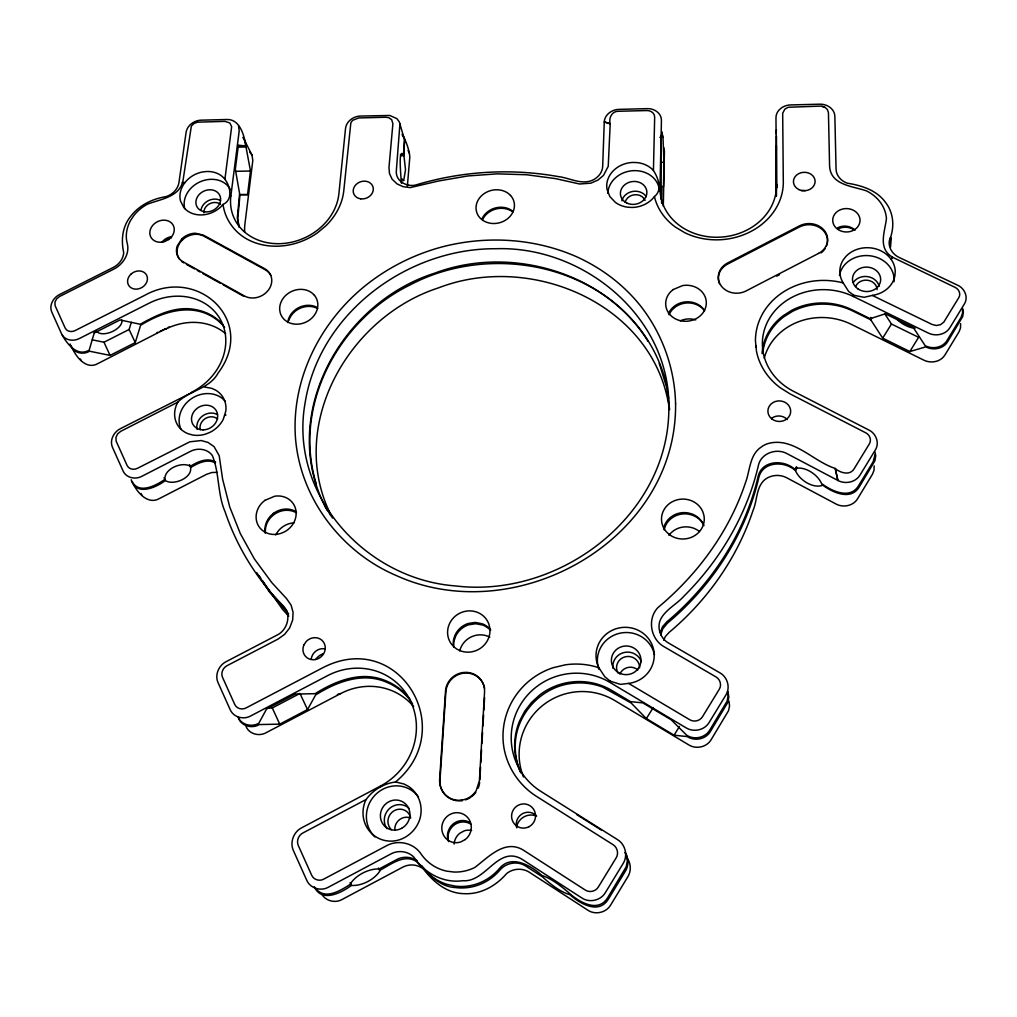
<?xml version="1.0" encoding="UTF-8"?>
<svg xmlns="http://www.w3.org/2000/svg" width="1017" height="1017" viewBox="0 0 1017 1017"><rect width="100%" height="100%" fill="white"/><g stroke="black" fill="none" stroke-linecap="round" stroke-linejoin="round"><path stroke-width="1.5" d="M776.479 136.151L776.403 195.811M661.101 199.09L661.279 135.248L662.423 135.82L661.647 131.689L662.97 136.85L663.987 162.25L663.491 186.658L661.94 186.48L661.584 203.184M663.3 206.235L664.419 151.33L663.758 147.478M653.435 170.462L653.003 169.992A26.124 22.425 -8.9 0 0 637.812 162.669L633.324 162.428A26.124 22.425 -8.9 0 0 606.984 189.213L609.819 196.523L615.425 202.434A26.124 22.425 -8.9 0 0 627.527 207.188L632.053 207.455A26.124 22.425 -8.9 0 0 654.401 196.573C662.881 190.179 658.101 177.708 653.435 170.462L654.668 117.133C654.77 113.078 650.588 110.332 646.837 110.548L618.387 111.273C611.929 111.082 608.458 118.239 610.2 123.871L608.23 166.305L603.475 175.407L598.085 179.984L590.839 183.187L579.55 183.988L555.625 178.636L526.615 174.746L497.237 173.856L467.82 175.954L438.696 180.975L410.156 187.611L403.177 186.683L397.1 183.937L392.142 179.221L389.498 173.665L388.964 167.538L392.893 123.693L391.672 119.675L388.723 117.68L385.85 117.247L358.67 117.947L352.899 120.197A7.78 6.483 -19.6 0 0 350.814 123.108L343.822 190.395A62.088 52.287 -23.2 0 1 325.923 225.761L317.66 232.677A62.088 52.287 -23.2 0 1 247.284 239.262C234.33 232.219 224.91 219.125 223.054 204.442C233.376 199.802 230.325 185.857 224.541 178.801A25.056 20.887 -25.8 0 0 207.125 171.479L202.904 171.898A25.056 20.887 -25.8 0 0 180.518 200.959L183.785 207.443A25.056 20.887 -25.8 0 0 220.892 206.769L223.054 204.442M479.833 779.772L480.571 767.11M480.85 762.369L481.575 749.694M481.944 743.363L482.579 732.291M482.948 725.96L483.596 714.875M483.863 710.12L484.6 697.459M875.065 454.561L873.133 461.794L858.272 486.215C849.526 499.792 831.143 490.753 821.533 483.52C817.706 474.456 804.689 465.888 795.078 468.583L794.849 469.384C784.056 459.353 762.064 459.938 758.173 476.337C744.889 533.391 711.493 584.521 666.707 621.946L662.55 626.764L660.287 632.638M407.372 186.098L409.826 156.961C409.076 149.118 406.101 141.071 402.058 134.32M401.105 182.285C401.55 179.284 397.545 147.007 403.482 154.635L400.367 154.698M403.482 154.635L404.563 139.812L399.287 121.862L396.884 118.62L389.714 115.468L360.412 116.065C353.522 116.218 346.403 121.214 345.538 128.345L338.89 193.789A55.566 46.846 -23.2 0 1 279.268 243.686A55.566 46.846 -23.2 0 1 230.872 195.849L229.791 195.404M401.562 183.34L401.944 178.852L403.622 180.581M403.711 180.543L405.516 169.763L403.94 155.639L404.575 138.833M240.317 194.743L247.551 194.603L250.487 171.009L246 146.957C244.589 136.761 240.47 119.434 227.35 119.498L201.048 120.171C194.196 120.387 187.255 125.307 186.098 132.299L178.967 182.513C177.911 189.302 172.318 194.679 165.911 196.662C152.436 198.811 139.393 205.116 130.926 216.087C122.307 226.282 120.921 240.012 123.705 252.559C123.375 259.004 118.9 264.585 113.281 267.433L59.622 294.51C53.443 297.511 48.841 305.227 51.74 311.952L61.541 333.818C66.461 343.25 77 357.374 89.178 350.128L94.187 333.042L120.019 319.948L140.193 324.245C156.618 315.117 174.899 306.041 194.272 309.371A56.965 49.032 -30.9 0 1 223.295 325.224M237.711 146.156L245.605 145.965L245.351 141.617M889.9 245.949L890.561 237.063M890.549 247.067L891.21 238.169M224.91 179.246L231.66 126.705L229.88 122.993L225.049 121.379L197.463 122.167L193.942 123.527L191.336 126.121L183.238 179.145C180.784 197.018 160.889 198.989 147.44 204.175A37.044 30.955 -27.9 0 0 133.812 215.579L130.621 220.384A37.044 30.955 -27.9 0 0 127.265 243.483C129.985 254.021 122.828 264.674 113.573 269.238L59.66 296.443L56.634 298.858L54.969 302.138L55.071 305.596L65.152 328.021C66.83 331.733 71.813 332.381 75.131 330.576L144.821 295.286C197.819 265.755 257.301 321.08 218.083 373.074C209.349 389.104 189.848 390.019 177.797 402.173L120.769 431.31L117.641 433.865L115.951 437.374L116.129 441.098L127.125 465.544C128.905 469.371 134.053 470.185 137.524 468.278L189.823 441.81L201.175 440.539L208.002 442.42L214.079 446.641L219.189 455.68L222.634 479.274L229.715 506.911L240.33 533.62L254.415 558.994L271.857 582.677L286.54 598.606L291.104 605.128L293.074 612.387L292.667 620.039L289.616 628.01L284.62 634.366L278.048 639.07L226.994 665.715C222.914 667.775 220.613 673.051 222.52 677.335L234.724 704.4C236.541 708.696 242.199 710.12 246.114 707.908L323.139 667.559C399.02 628.506 459.277 729.354 395.524 781.984C383.651 783.522 372.247 790.247 365.675 800.277A30.027 28.641 -56.9 0 0 389.714 841.11C405.681 841.834 420.135 828.169 421.038 812.341A30.027 28.641 -56.9 0 0 408.364 786.306L403.965 783.993L395.524 781.984M776.06 132.541L775.92 133.532L776.454 129.922M660.758 634.837L662.766 628.786L667.33 623.268C712.116 585.817 745.525 534.662 758.796 477.57C762.725 461.133 784.666 460.65 795.485 470.617C799.171 479.77 812.252 488.363 821.914 485.579L822.194 484.766C831.804 492.012 850.199 501.038 858.945 487.461L874.925 460.752L875.739 455.807L875.014 452.069M177.797 402.173L177.466 402.796A26.595 23.213 -32 0 0 188.552 433.903L192.721 435.009A26.595 23.213 -32 0 0 206.082 433.941L210.379 432.136A26.595 23.213 -32 0 0 223.257 419.36L225.825 411.046A26.595 23.213 -32 0 0 215.668 390.159L211.879 388.392L204.506 386.994M776.454 145.634L776.302 196.345M663.554 528.535L664.559 525.242A21.001 19.654 -0.8 0 1 670.915 517.03L673.928 515.111A21.001 19.654 -0.8 0 1 688.039 512.924L691.547 513.827A21.001 19.654 -0.8 0 1 703.955 525.636M664.165 529.793L665.169 526.501A21.001 19.666 -0.7 0 1 671.512 518.276L674.525 516.356A21.001 19.666 -0.7 0 1 688.649 514.17L692.157 515.085A21.001 19.666 -0.7 0 1 703.052 523.793M70.097 343.975C72.029 352.492 82.53 355.53 89.547 351.208L110.052 355.403L135.261 342.602L129.108 329.483L131.32 322.325M135.261 342.602L140.588 325.326C161.309 312.435 188.654 303.155 211.561 316.262A56.977 49.058 -30.9 0 1 224.604 327.423M663.605 640.176L665.461 636.426L669.059 632.447C707.438 600.322 737.223 557.977 753.063 510.394C757.309 500.555 756.038 487.372 764.67 479.782C770.759 474.774 779.797 474.087 786.713 477.774L836.012 504.012C843.118 507.903 853.161 505.983 857.496 498.877L872.408 474.329L874.023 470.286L874.188 465.9M610.238 681.187L620.523 684.377L629.383 683.297A29.099 28.145 -3.5 0 0 653.334 648.477A29.099 28.145 -3.5 0 0 615.247 629.027A29.099 28.145 -3.5 0 0 598.873 667.724L604.823 676.775L610.238 681.187L609.768 682.318A64.872 63.995 -18.3 0 0 521.111 703.65A64.872 63.995 -18.3 0 0 540.891 791.404L617.561 839.661C625.442 844.428 628.048 855.653 623.179 863.433L605.433 892.519C600.831 900.528 589.44 903.134 581.813 897.947L521.632 859.022C497.745 845.419 485.986 882.616 462.76 880.709C443.387 883.481 424.458 873.12 413.894 857.166C408.046 851.127 398.27 849.92 390.948 853.911L328.364 887.218C320.762 891.566 310.007 888.273 306.625 880.036L293.366 850.504C289.654 842.343 293.608 831.995 301.464 827.902L380.472 786.077L381.617 786.294M853.886 295.311L864.107 297.307L873.018 295.273A27.726 23.988 2.5 0 0 894.96 275.416L895.24 271.234A27.726 23.988 2.5 0 0 876.298 249.025A27.726 23.988 2.5 0 0 845.902 256.462L843.233 259.894A27.726 23.988 2.5 0 0 843.195 282.904L848.661 291.485L853.886 295.311L853.377 296.494A61.681 54.537 2.4 0 0 770.123 317.228A61.681 54.537 2.4 0 0 793.502 391.316L868.798 429.988C876.006 433.344 879.794 443.018 875.332 449.972L859.975 475.13C855.526 482.427 845.178 484.435 837.855 480.444L787.069 453.671C776.657 447.823 761.161 453.112 758.44 465.252C746.872 514.92 720.074 560.24 684.009 596.076C676.737 604.327 665.525 609.501 660.453 619.595C656.702 628.061 660.592 638.625 668.614 643.062L719.871 672.822C727.486 676.991 730.613 687.606 725.884 695.018L709.141 722.477C704.578 730.206 693.645 732.52 686.119 727.854L609.768 682.318L609.386 680.653M238.588 718.523C241.906 726.316 252.267 728.82 259.284 724.562L279.739 724.155L307.528 709.574L315.601 695.005C336.195 682.064 362.001 671.894 385.964 681.962A63.779 60.27 -47.8 0 1 410.588 700.738L412.699 704.158M727.549 691.496L728.159 695.628L727.142 701.056L709.726 730.155C705.137 737.91 694.052 740.096 686.64 735.189L671.233 719.833L642.808 702.874L630.527 701.641L612.12 690.632A64.147 63.397 -18.1 0 0 539.582 695.043L531.471 702.493L524.747 711.201L519.623 720.926A64.147 63.397 -18.1 0 0 520.958 772.895A64.173 63.448 -18 0 1 515.301 743.669C516.56 713.87 540.828 687.67 570.283 683.602A64.173 63.448 -18 0 1 602.814 687.174L631.137 703.014L646.367 718.599L674.068 735.202L679.47 726.43M762.801 353.179A61.071 54.181 2.8 0 1 783.827 316.808L792.345 311.456A61.071 54.181 2.8 0 1 852.704 310.96L870.794 319.834L882.68 338.14L909.859 351.551L918.593 337.326L891.451 324.029L884.65 313.617M646.367 718.599L653.067 707.832M882.68 338.14L891.451 324.029M794.849 469.384L796.514 466.701M795.485 470.617L797.163 467.934M762.064 353.585A61.045 54.155 2.8 0 1 783.217 315.677L791.722 310.312A61.045 54.155 2.8 0 1 852.055 309.804L870.145 318.677L870.959 317.38M870.794 319.834L871.607 318.537M654.401 196.573A65.177 55.808 -5.2 0 0 675.415 227.096L684.657 232.651A65.177 55.808 -5.2 0 0 750.482 231.685A65.177 55.808 -5.2 0 0 783.306 181.903L782.683 113.332L784.793 109.188L788.162 107.268L820.77 106.099L824.66 107.141L827.406 109.544L828.448 112.773L829.58 165.835C830.317 185.323 852.856 186.086 866.573 190.929A40.006 34.273 0.5 0 1 886.443 218.553C884.981 231.533 877.506 248.453 892.456 257.123L891.083 259.284L892.684 257.314L955.001 287.328C958.84 288.968 961.192 293.964 958.764 297.701L943.789 322.147L940.547 324.677L936.377 325.504L932.195 324.499L872.268 295.388M181.84 238.842L177.2 246.025A17.378 14.645 -27.3 0 0 183.085 261.801L244.436 295.985A17.607 15.102 -26.1 0 0 266.505 292.248L268.475 289.998A17.607 15.102 -26.1 0 0 264.725 268.742L203.4 235.13L195.34 233.224A17.378 14.645 -27.3 0 0 181.84 238.842L182.437 239.898A17.365 14.645 -27.4 0 0 179.717 259.488M296.061 511.653A20.251 18.344 -33.9 0 0 273.56 513.331L270.916 515.632A20.251 18.344 -33.9 0 0 265.234 533.162M169.381 326.877L168.275 327.474M378.515 868.073L379.888 871.01C374.32 879.692 361.721 886.112 351.386 885.451C341.356 892.837 321.766 903.096 314.253 886.722M379.608 870.412C390.236 864.997 403.851 853.505 416.334 861.424C427.852 872.306 437.933 886.735 455.603 887.574A50.697 49.096 -64 0 0 499.894 870.107C506.034 862.619 517.755 860.687 525.84 866.128L542.697 877.048C550.299 884.116 560.596 892.151 569.863 894.642C579.728 903.503 598.733 914.893 608.344 899.168L625.48 870.997C628.964 865.378 628.493 858.145 625.29 852.513M366.006 799.54L302.812 833.012C298.439 835.288 296.265 841.034 298.312 845.572L311.647 875.167C313.541 879.73 319.491 881.536 323.711 879.146L386.447 845.788C397.952 839.356 413.716 842.89 421.025 853.949A44.316 42.879 -61.7 0 0 446.679 871.137L453.76 872.027A44.316 42.879 -61.7 0 0 474.697 867.526C488.821 856.975 505.716 837.817 524.848 851.102L585.233 890.028C589.479 892.913 595.759 891.413 598.339 887.015L616.149 857.878C618.908 853.555 617.383 847.352 613.06 844.682L536.086 796.12C518.416 784.793 506.224 765.737 503.517 744.902A72.525 71.508 -18.3 0 1 553.146 667.711L565.236 664.851A72.525 71.508 -18.3 0 1 598.873 667.724M267.585 708.035L272.289 707.946L299.951 693.441L307.528 709.574M413.665 706.624A62.558 59.228 -48.5 0 0 340.619 693.594L266.047 732.748C259.157 736.664 249.241 734.071 246.063 726.558M755.949 345.907L756.089 347.255M776.721 276.154L779.505 274.704M132.083 481.461C138.922 494.859 156.529 485.223 164.919 479.363C163.928 468.926 181.954 461.146 190.395 466.282C197.616 461.82 207.366 457.103 215.579 462.061M189.493 464.629C196.116 476.299 174.085 486.418 165.326 480.545C156.135 487.563 136.138 496.576 131.18 479.757M190.815 467.451C197.934 463.116 207.239 458.464 215.451 462.9M224.833 415.483L225.939 414.923L224.922 415.267M159.949 331.428L166.28 328.504L97.899 363.565C86.559 370.048 76.784 357.704 72.436 348.64M92.318 339.843L103.988 342.233L129.108 329.483M94.136 332.699L96.78 331.364A13.768 7.246 -23.6 0 0 112.201 331.631A13.768 7.246 -23.6 0 0 121.76 320.05M337.377 694.471L340.619 693.594M157.025 332.534L157.8 332.241M870.145 318.677L885.349 313.821L913.228 327.423L925.165 345.678C932.322 349.454 942.416 347.839 946.865 340.72L960.963 317.571L962.591 313.109L962.527 309.537M659.003 187.992L660.008 187.687A58.312 49.986 -5.2 0 0 717.913 237.241A58.312 49.986 -5.2 0 0 776.505 185.463L775.971 117.667C775.996 110.167 783.598 104.98 790.59 104.942L819.753 104.192C826.732 103.848 834.601 108.679 834.855 116.205L836.063 169.178C836.228 175.712 841.339 181.179 847.326 183.187C861.869 185.501 877.099 190.255 885.947 202.98C894.083 213.735 894.553 228.253 889.43 240.368C887.968 247.487 892.748 254.53 899.104 257.415L957.582 285.205C964.561 288.116 968.654 297.256 964.396 303.93L949.853 327.779C945.441 334.847 935.449 336.627 928.254 333.029L853.377 296.494L853.06 294.879M909.859 351.551L925.851 346.848C933.009 350.649 943.102 349.009 947.552 341.89L962.692 316.567L963.391 311.888L962.616 308.393M229.677 196.141L230.872 195.849L239.198 130.977L238.563 125.93M273.56 513.331L272.976 513.852M192.658 392.155L120.438 428.653C113.84 431.894 109.378 440.234 112.467 447.327L123.095 471.011C126.197 478.079 135.655 479.795 142.011 476.223L190.395 451.395C197.489 447.594 207.468 448.713 212.337 455.514C219.621 473.172 217.295 493.97 225.113 511.843C236.986 547.057 256.881 579.359 283.095 605.725C291.993 614.37 287.569 630.171 276.891 635.18L226.092 661.686C218.769 665.398 214.587 674.894 218.032 682.598L230.16 709.624C233.427 717.341 243.635 719.985 250.703 715.943L327.563 675.657A64.44 60.766 -46.9 0 1 410.537 701.094A64.44 60.766 -46.9 0 1 380.472 786.077L380.714 786.764M461.718 800.112L458.222 800.303A20.315 19.692 -51.8 0 1 439.624 779.505L445.51 691.09A19.806 19.056 -35.4 0 1 462.799 672.555L466.193 672.351A19.806 19.056 -35.4 0 1 484.55 692.056L479.401 780.789L476.147 790.781A20.315 19.692 -51.8 0 1 461.718 800.112L462.074 800.659L461.349 800.137M238.105 147.147L246 146.957M659.88 137.295L662.97 137.219M400.825 155.715L403.94 155.639M236.224 171.314L250.487 171.009M660.885 162.313L663.987 162.25M182.361 182.717L184.852 182.679L182.463 182.475M247.551 194.603L239.999 194.552L237.724 218.986L239.097 227.045M217.002 472.32L211.778 472.524L206.426 474.38L159.389 498.559C148.418 504.864 138.147 493.576 133.608 484.613M674.068 735.202L687.276 736.588C694.7 741.507 705.785 739.308 710.374 731.554L727.791 702.442L728.808 697.001L727.841 691.522M245.605 145.965L238.398 145.189L235.321 169.178L239.592 193.535L237.317 217.956L238.944 226.651M610.035 123.604L604.263 121.926C604.632 114.565 612.043 109.455 618.997 109.378L647.308 108.641C654.071 108.26 661.609 113.205 661.431 120.514L660.008 187.687L659.041 187.23M610.2 123.871L604.263 121.926L602.674 166.419C602.369 173.526 596.521 179.259 589.962 181.153C579.182 184.052 568.567 177.67 557.99 176.538C511.309 168.186 462.862 171.072 417.415 184.509C408.16 188.005 395.257 181.611 396.338 170.742L399.935 123.705M822.117 106.251L824.66 107.141M835.224 468.43L837.855 480.444L835.224 468.43C813.269 461.489 793.718 437.183 768.979 443.31A20.683 18.891 3.5 0 0 761.275 447.035C749.478 454.713 750.025 470.782 745.525 482.567C729.214 531.662 697.611 574.491 658.063 607.467C646.863 618.895 650.537 639.54 664.521 646.977L715.981 676.928C720.189 679.254 721.93 685.115 719.299 689.246L702.48 716.743C699.938 720.964 693.899 722.324 689.717 719.731L628.595 683.399M835.44 468.761C840.436 472.803 849.716 475.791 853.937 469.091L869.357 443.895C871.836 440.043 869.738 434.679 865.747 432.81L790.158 393.935L780.204 387.731A68.94 60.918 2.4 0 1 756.495 351.386L755.44 340.848A68.94 60.918 2.4 0 1 843.195 282.904M186.416 264.369L194.59 268.92M197.311 270.433L200.031 271.959M202.764 273.471L220.46 283.336M223.193 284.849L243.622 296.239M576.753 814.617L601.416 830.139M417.326 861.018C411.491 856.568 403.139 856.072 396.732 859.568L379.087 868.963C368.739 868.556 356.357 874.963 350.56 883.455L350.865 883.989C341.521 889.824 325.656 900.566 316.084 888.871M242.783 137.448L244.614 139.787M181.636 239.071L182.437 239.898A17.365 14.645 -27.4 0 1 203.972 236.186L265.246 269.785A17.594 15.09 -26.1 0 1 270.814 275.391M249.699 152.003L251.974 155.029L252.813 160.432L244.919 224.096A54.117 46.019 -23.3 0 0 244.703 232.296M288.803 616.2L282.535 609.361L262.335 580.605M287.366 611.598L269.098 590.852L262.411 580.732M288.714 613.861L269.543 592.11L256.64 572.546M62.342 335.267C66.041 340.797 74.012 341.407 79.529 338.445L149.105 303.193A57.499 49.312 -30.8 0 1 221.541 321.703A57.499 49.312 -30.8 0 1 191.755 392.219L191.857 392.562M421.597 865.518L426.39 871.493A50.672 49.07 -63.6 0 0 447.01 884.358L455.031 886.099A50.672 49.07 -63.6 0 0 499.309 868.632C511.5 853.797 531.128 865.848 542.099 875.573C551.023 878.256 561.498 886.404 569.253 893.155C579.118 902.015 598.11 913.38 607.708 897.668L626.167 866.865L627.324 861.081L626.459 855.233M322.173 894.833C326.33 901.227 335.419 903.249 342.017 899.524L402.668 867.209C409.266 863.636 417.898 864.31 423.669 869.217C433.496 882.159 447.111 893.485 464.273 893.676C480.761 894.528 495.978 885.883 506.491 873.692C512.822 868.353 522.522 867.755 529.437 872.319L587.839 910.19C595.225 915.224 606.259 912.694 610.721 904.939L627.883 876.692C631.328 871.061 631.048 863.395 627.12 858.081M647.994 341.203C599.42 262.882 488.821 243.088 409.927 285.014C338.597 319.923 292.235 405.592 316.198 483.761M402.516 135.312L403.724 136.977M243.902 139.126L251.974 155.029M408.071 150.478L409.444 153.198M259.068 575.673L260.746 578.203M625.15 852.793L625.925 853.988M325.376 506.797L330.817 515.657M327.461 510.636L325.847 508.004C277.844 416.093 340.644 302.977 434.615 273.192C527.124 238.245 646.659 287.595 667.483 389.308M71.012 345.729L72.067 347.547M80.33 359.001L81.309 360.704M140.943 493.423L141.999 495.279M238.131 717.188C241.436 724.981 251.809 727.447 258.827 723.214L266.581 709.027L295.121 694.077L315.117 693.683C335.712 680.742 361.493 670.572 385.456 680.627A63.753 60.232 -47.6 0 1 410.067 699.391M332.483 518.06C285.052 428.437 347.229 317.088 438.848 287.747C531.624 251.936 654.719 304.503 669.326 408.783M222.799 204.722L223.308 205.714M103.988 342.233L110.052 355.403M272.289 707.946L279.739 724.155M164.017 477.698L165.326 480.545M350.102 882.654L351.386 885.451M659.219 363.209L666.91 388.138L669.631 409.66M165.517 328.898L165.58 329.177A55.96 48.371 -31.1 0 1 225.672 333.716M729.011 701.094L729.532 706.078L728.515 710.692L711.125 739.728C706.713 747.215 696.098 749.491 688.814 744.927L614.7 700.484A62.914 62.317 -17.7 0 0 523.45 777.001M668.271 395.46L668.652 398.537M960.595 323.622L960.531 327.957L959.031 331.796L944.869 355.086C940.585 361.976 930.898 363.666 923.894 360.183L851.165 324.27A59.939 53.329 3.1 0 0 764.263 358.162M776.899 184.28L776.924 187.344M776.263 157.61L776.302 183.225M855.691 286.527A10.996 9.56 2.9 0 1 867.743 280.272A10.996 9.56 2.9 0 1 877.099 289.578M669.084 314.711A19.997 17.772 -5.1 0 1 672.631 309.371L675.11 307.172A19.997 17.772 -5.1 0 1 704.527 310.744M482.681 219.507A19.056 16.501 -14.9 0 1 488.707 212.375L491.491 210.684A19.056 16.501 -14.9 0 1 512.899 211.968M625.15 202.269A10.373 8.95 -8.7 0 1 634.621 194.743A10.373 8.95 -8.7 0 1 645.07 200.4M200.235 429.683A10.564 9.255 -32.2 0 1 205.37 418.495A10.564 9.255 -32.2 0 1 217.613 419.017M838.275 228.889A13.742 11.835 0.9 0 1 853.975 229.829M203.87 212.782A9.954 8.339 -25.9 0 1 209.718 203.705A9.954 8.339 -25.9 0 1 220.562 204.366M391.367 829.656A11.899 11.365 -58.4 0 1 393.579 811.07A11.899 11.365 -58.4 0 1 410.525 817.274M265.399 532.234A20.264 18.357 -33.9 0 1 271.361 516.839L274.018 514.551A20.264 18.357 -33.9 0 1 296.519 512.873M617.929 672.987A11.53 11.187 -2.2 0 1 625.379 656.766A11.53 11.187 -2.2 0 1 639.617 667.864M448.586 841.656A15.204 14.734 -63.9 0 1 470.973 824.24M453.874 647.066A21.039 20.111 -28.9 0 1 454.332 640.024L455.489 636.629A21.039 20.111 -28.9 0 1 468.621 624.807L475.765 623.726L482.783 625.074A21.039 20.111 -28.9 0 1 490.486 630.349M288.777 320.673A19.209 16.742 -25.2 0 1 302.176 307.465L305.392 306.664A19.209 16.742 -25.2 0 1 317.724 308.583M163.75 241.652A12.738 10.704 -28 0 1 171.517 237.736M516.547 826.808A15.001 14.746 -70.3 0 1 536.62 816.092M454.129 844.072A14.581 14.136 -65.8 0 1 459.875 833.19L464.273 830.851A14.581 14.136 -65.8 0 1 471.608 830.469M394.838 830.342A11.683 11.174 -59.8 0 1 396.757 822.626L398.003 821.024A11.683 11.174 -59.8 0 1 410.715 818.049M668.957 535.323A20.632 19.361 -0.1 0 1 699.404 531.471M459.748 650.867A20.658 19.806 -29.4 0 1 489.8 637.138M275.785 534.917A19.908 18.103 -34.2 0 1 282.319 527.098L285.256 525.268A19.908 18.103 -34.2 0 1 293.977 522.903M680.271 320.825A19.654 17.531 -4.8 0 1 695.755 319.91M619.861 674.157A11.327 11.009 -1 0 1 637.862 669.911M915.046 328.237A14.861 6.242 29.7 0 1 895.875 318.041M315.69 659.474A14.225 13.259 -41.5 0 1 323.431 653.639M621.87 200.845A13.17 11.352 -8.7 0 1 641.549 192.62L643.392 193.713A13.17 11.352 -8.7 0 1 646.24 196.688M853.225 282.624A13.958 12.14 2.8 0 1 867.539 276.611A13.958 12.14 2.8 0 1 879.146 286.311M612.997 668.411A14.645 14.2 -2.4 0 1 635.091 654.16L637.15 655.622A14.645 14.2 -2.4 0 1 641.346 661.711M197.133 429.416A13.399 11.759 -32.2 0 1 202.688 415.877A13.399 11.759 -32.2 0 1 217.511 414.669M801.409 190.688A10.64 9.102 -1.5 0 1 805.095 190.611M482.185 218.452A19.056 16.488 -14.9 0 1 488.211 211.333L490.995 209.629A19.056 16.488 -14.9 0 1 512.403 210.913M668.512 313.592A19.984 17.759 -5.1 0 1 672.059 308.24L674.538 306.041A19.984 17.759 -5.1 0 1 704.539 310.49M771.572 418.318A11.187 10.132 2.5 0 1 787.323 419.576M311.227 659.245A11.314 10.526 -41.1 0 1 325.046 648.859M837.652 227.795A13.742 11.823 0.8 0 1 855.081 230.16M516.763 827.813A11.924 11.721 -67.7 0 1 535.959 815.316M387.007 828.677A15.115 14.429 -58.2 0 1 389.397 808.617A15.115 14.429 -58.2 0 1 409.114 808.413M200.946 210.303A12.636 10.59 -25.9 0 1 220.473 200.463M161.932 242.211A12.738 10.691 -28 0 1 171.123 236.694M287.735 322.567A19.196 16.73 -25.2 0 1 301.731 306.371L304.947 305.583A19.196 16.73 -25.2 0 1 317.279 307.49M453.34 645.757A21.039 20.098 -28.9 0 1 453.798 638.714L454.955 635.32A21.039 20.098 -28.9 0 1 468.087 623.51L475.231 622.429L482.236 623.777A21.039 20.098 -28.9 0 1 490.69 629.93M448.039 840.22A15.204 14.721 -63.6 0 1 470.413 822.804M184.738 208.612A24.866 20.772 -25.8 0 1 200.781 181.522A24.866 20.772 -25.8 0 1 230.439 189.62M607.848 193.37A25.921 22.298 -8.8 0 1 633.54 170.653A25.921 22.298 -8.8 0 1 659.486 191.107M181.09 429.517A26.391 23.086 -32 0 1 191.971 398.321A26.391 23.086 -32 0 1 225.062 401.029M598.797 669.25A28.857 27.942 -3 0 1 618.87 633.464A28.857 27.942 -3 0 1 654.503 654.846M374.904 836.94A29.773 28.412 -57.5 0 1 376.455 793.73A29.773 28.412 -57.5 0 1 418.521 796.985M839.457 275.442A27.497 23.849 2.6 0 1 869.904 255.775A27.497 23.849 2.6 0 1 894.007 281.76M826.516 245.961A18.586 16.056 -0.6 0 0 820.668 228.278A18.586 16.056 -0.6 0 0 799.438 226.982L727.651 264.064A18.535 16.247 -3.2 0 0 719.426 283.718M825.181 248.529A18.586 16.056 -0.6 0 1 821.1 252.877M183.696 262.844A17.365 14.645 -27.4 0 1 181.522 261.344M479.643 782.531A20.302 19.666 -52 0 1 478.143 788.2M475.816 792.307A20.302 19.666 -52 0 1 471.71 796.553M470.757 797.252A20.302 19.666 -52 0 1 465.494 799.858M462.074 800.659A20.302 19.666 -52 0 1 440.005 780.064L445.878 691.751A19.781 19.031 -35.5 0 1 464.299 673.101A19.781 19.031 -35.5 0 1 484.6 688.255M675.58 403.762C677.144 539.9 516.394 629.943 396.617 575.686C337.568 550.718 294.765 490.779 295.057 426.021C295.248 371.319 323.393 319.325 365.662 285.408A191.882 174.136 -18 0 1 440.069 247.449C484.791 235.347 533.366 237.876 575.978 256.475A191.882 174.136 -18 0 1 639.706 304.858C662.054 332.902 674.754 367.912 675.58 403.762M668.843 406.736C669.949 515.072 559.757 598.593 455.756 585.945C365.523 579.436 288.472 494.44 305.164 402.579C319.491 313.083 407.156 248.148 495.838 248.733C583.135 245.707 669.542 316.389 668.843 406.736M303.994 644.778L303.346 646.532A11.518 10.678 -40.5 0 0 313.02 659.753L314.978 659.626A11.518 10.678 -40.5 0 0 324.27 643.405A11.518 10.678 -40.5 0 0 306.282 641.422L303.994 644.778M130.85 274.259L129.667 275.569A10.323 8.683 -29.8 0 0 128.307 284.684A10.323 8.683 -29.8 0 0 136.151 289.159L137.892 288.993A10.323 8.683 -29.8 0 0 146.728 275.391A10.323 8.683 -29.8 0 0 130.85 274.259M673.152 289.565L670.623 291.803A20.34 18.001 -5.4 0 0 668.245 312.41A20.34 18.001 -5.4 0 0 689.246 320.978L692.704 320.139A20.34 18.001 -5.4 0 0 705.696 298.426A20.34 18.001 -5.4 0 0 682.699 285.561L673.152 289.565M264.954 500.326L262.246 502.652A20.62 18.611 -33.6 0 0 258.61 526.069A20.62 18.611 -33.6 0 0 280.984 533.353L284.302 531.955A20.62 18.611 -33.6 0 0 295.566 508.78A20.62 18.611 -33.6 0 0 274.717 496.22L264.954 500.326M465.29 839.534L460.688 841.987A15.128 14.632 -61.7 0 1 441.899 826.287A15.128 14.632 -61.7 0 1 463.968 814.515A15.128 14.632 -61.7 0 1 465.29 839.534M168.619 239.542L164.678 241.525A12.649 10.564 -27.9 0 1 150.033 230.757A12.649 10.564 -27.9 0 1 168.898 221.236A12.649 10.564 -27.9 0 1 168.619 239.542M818.532 253.424L746.109 290.926A18.548 16.259 -3.2 0 1 720.773 285.269A18.548 16.259 -3.2 0 1 727.625 262.971L799.489 225.863A18.611 16.069 -0.6 0 1 824.99 231.38A18.611 16.069 -0.6 0 1 818.532 253.424M510.547 195.467L508.309 193.446A19.387 16.692 -15 0 0 486.546 192.188A19.387 16.692 -15 0 0 476.147 209.833L476.808 212.655A19.387 16.692 -15 0 0 503.911 221.096A19.387 16.692 -15 0 0 510.547 195.467M668.843 534.154L666.249 531.649A21.382 19.959 -1.4 0 1 672.44 501.661A21.382 19.959 -1.4 0 1 703.039 512.314L703.98 515.683A21.382 19.959 -1.4 0 1 693.327 536.429A21.382 19.959 -1.4 0 1 668.843 534.154M314.469 295.375L312.346 293.265A19.526 16.946 -25.1 0 0 290.887 291.765A19.526 16.946 -25.1 0 0 279.7 309.893L280.222 312.829A19.526 16.946 -25.1 0 0 306.6 321.792A19.526 16.946 -25.1 0 0 314.469 295.375M454.116 647.015L451.675 644.397A21.433 20.416 -28.5 0 1 459.303 613.442A21.433 20.416 -28.5 0 1 489.075 624.756L489.825 628.239A21.433 20.416 -28.5 0 1 478.244 649.609A21.433 20.416 -28.5 0 1 454.116 647.015M626.764 203.006A13.285 11.441 -8.8 0 0 646.876 192.645A13.285 11.441 -8.8 0 0 627.247 183.124A13.285 11.441 -8.8 0 0 626.764 203.006M204.697 211.79A12.751 10.653 -25.8 0 0 220.308 196.802A12.751 10.653 -25.8 0 0 199.777 193.916A12.751 10.653 -25.8 0 0 204.697 211.79M772.043 419.068A11.39 10.284 2.1 0 0 790.527 412.94A11.39 10.284 2.1 0 0 775.297 401.524A11.39 10.284 2.1 0 0 772.043 419.068M799.006 189.62A10.831 9.217 -1.8 0 0 815.1 181.293A10.831 9.217 -1.8 0 0 798.726 173.653A10.831 9.217 -1.8 0 0 799.006 189.62M837.855 229.397A13.653 11.695 0.5 0 0 859.886 222.062A13.653 11.695 0.5 0 0 841.402 209.375A13.653 11.695 0.5 0 0 837.855 229.397M529.069 826.694A12.153 11.95 -64 0 0 530.022 805.731A12.153 11.95 -64 0 0 511.589 815.609A12.153 11.95 -64 0 0 529.069 826.694M360.704 198.836A10.234 8.695 -20.3 0 0 372.959 186.797A10.234 8.695 -20.3 0 0 356.103 184.484A10.234 8.695 -20.3 0 0 360.704 198.836M203.044 429.873A13.539 11.835 -32 0 0 216.608 411.338A13.539 11.835 -32 0 0 194.107 411.389A13.539 11.835 -32 0 0 203.044 429.873M618.489 672.593A14.797 14.327 -3 0 0 640.964 660.605A14.797 14.327 -3 0 0 619.061 647.778A14.797 14.327 -3 0 0 618.489 672.593M401.562 828.372A15.268 14.569 -57.5 0 0 403.469 802.286A15.268 14.569 -57.5 0 0 380.422 814.592A15.268 14.569 -57.5 0 0 401.562 828.372M857.814 288.803A14.098 12.229 2.6 0 0 880.519 281.251A14.098 12.229 2.6 0 0 861.374 267.891A14.098 12.229 2.6 0 0 857.814 288.803"/></g></svg>
